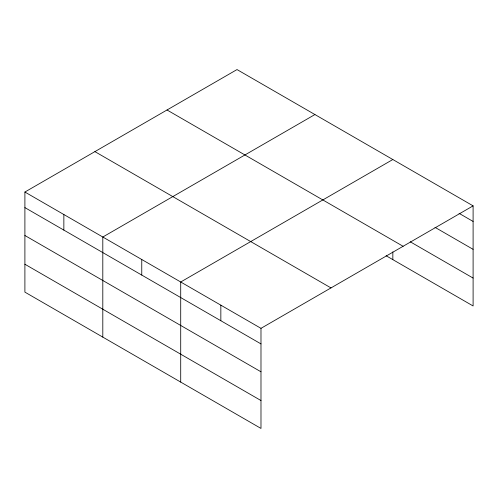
<?xml version="1.0" encoding="UTF-8"?>
<svg xmlns="http://www.w3.org/2000/svg" width="498" height="498" viewBox="0 0 498 498"><rect width="100%" height="100%" fill="white"/><g stroke="black" fill="none" stroke-linecap="round" stroke-linejoin="round"><path stroke-width="0.75" d="M260.983 371.801L260.983 328.338L24.9 192.035L24.9 292.133L260.983 428.429L260.983 371.801L24.9 235.498M386.118 255.748L473.1 305.965L473.1 205.867L237.017 69.571L24.9 192.035M314.929 114.546L102.806 237.017L102.806 337.109M392.835 159.528L180.712 281.993L180.712 382.091M260.983 328.338L473.1 205.867M459.05 213.331L473.1 221.442M434.972 227.325L473.1 249.336M410.221 241.773L473.1 278.071M167.023 109.983L403.1 246.28M94.9 151.622L330.977 287.919M24.9 207.61L260.983 343.906M24.9 264.239L260.983 400.541M392.835 251.876L392.835 259.626M220.844 305.162L220.844 320.737M141.762 259.502L141.762 275.077M63.856 214.526L63.856 230.101"/></g></svg>
